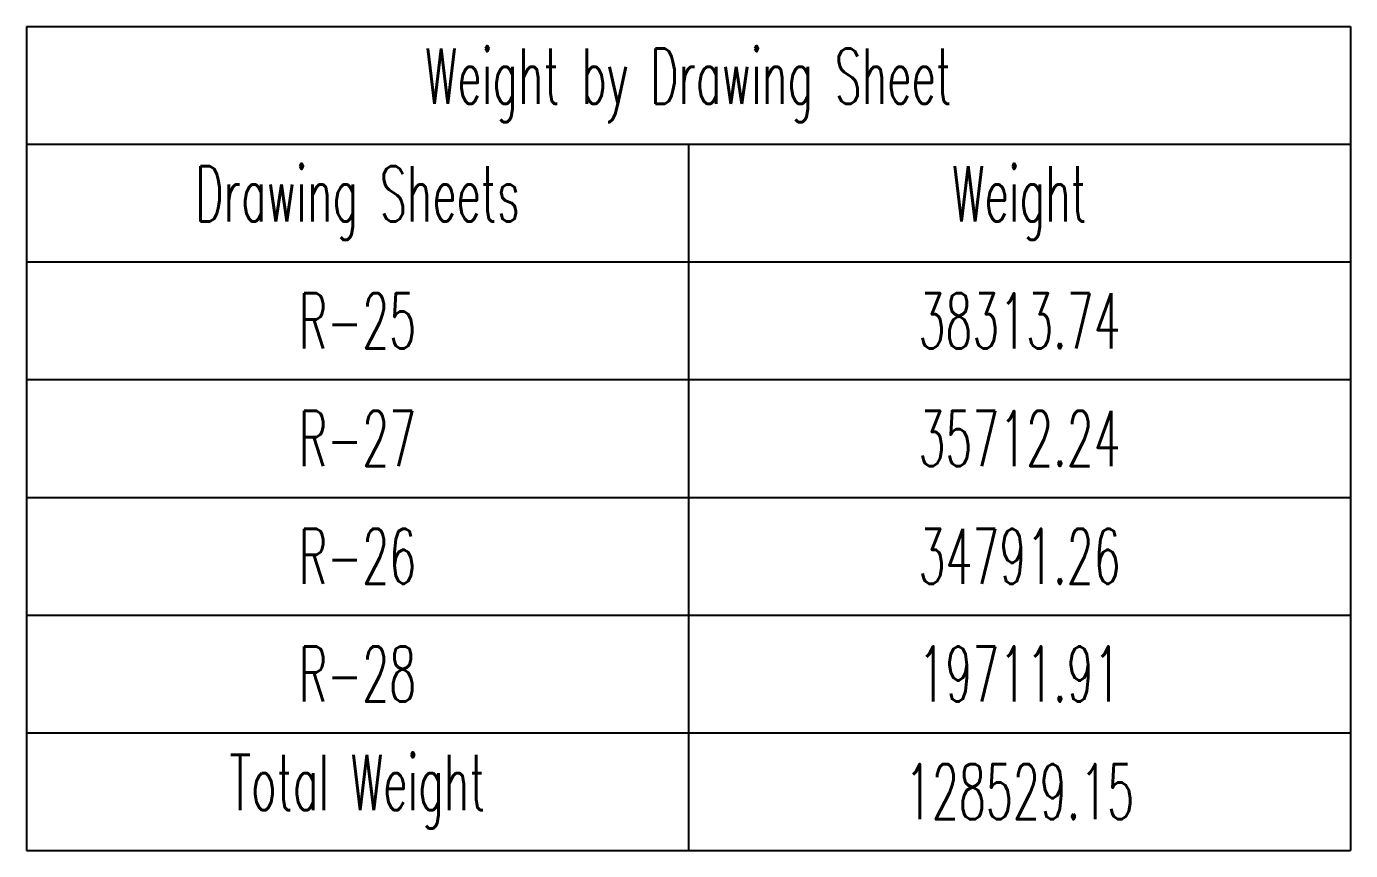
# Model space of a CAD drawing. Header units: inches. Extents: x -3675 to 38568, y -2433 to 4174.
# Drawn here: x 32929.1 to 33065.2, y 674.5 to 759.2 of the extents above; entities that cross this region are included whole.
import ezdxf

# ---------------------------------------------------------------- set-up
doc = ezdxf.new("R2010")
doc.units = ezdxf.units.IN
doc.header["$MEASUREMENT"] = 0
doc.layers.get('0').update_dxf_attribs({"linetype": 'CONTINUOUS'})
doc.layers.add('BARLIST', color=7, linetype='CONTINUOUS')
doc.styles.add('ROMANS', font='romans.shx', dxfattribs={"width": 0.57})

# ---------------------------------------------------------------- blocks, each defined once
blk = doc.blocks.new('*T1895')
at = {"layer": 'BARLIST', "color": 0, "linetype": 'ByBlock', "lineweight": -2, "transparency": 16777216}
for p, q in [((0, 0), (136.06, 0)), ((0, 0), (0, -84.66)), ((136.06, 0), (136.06, -84.66)), ((0, -12.09), (136.06, -12.09)), ((68.03, -12.09), (68.03, -84.66)), ((0, -24.19), (136.06, -24.19)), ((0, -36.28), (136.06, -36.28)), ((0, -48.38), (136.06, -48.38)), ((0, -60.47), (136.06, -60.47)), ((0, -72.57), (136.06, -72.57)), ((0, -84.66), (136.06, -84.66))]:
    blk.add_line(p, q, dxfattribs=at)
at = {"layer": 'BARLIST', "color": 0, "transparency": 16777216, "attachment_point": 5, "style": 'ROMANS'}
for s, insert, char_height, width in [('Weight by Drawing Sheet', (68.03, -6.05), 5.6693, 131.5276), ('Drawing Sheets', (34.02, -18.14), 5.6693, 63.4961), ('Weight ', (102.05, -18.14), 5.669, 63.4961), ('R-25', (34.02, -30.24), 5.669, 63.4961), ('38313.74', (102.05, -30.24), 5.669, 63.4961), ('R-27', (34.02, -42.33), 5.669, 63.4961), ('35712.24', (102.05, -42.33), 5.669, 63.4961), ('R-26', (34.02, -54.43), 5.669, 63.4961), ('34791.26', (102.05, -54.43), 5.669, 63.4961), ('R-28', (34.02, -66.52), 5.669, 63.4961), ('19711.91', (102.05, -66.52), 5.669, 63.4961), ('Total Weight', (34.02, -78.61), 5.6693, 63.4961), ('128529.15', (102.05, -78.61), 5.669, 63.4961)]:
    blk.add_mtext(s, dxfattribs=dict(at, insert=insert, char_height=char_height, width=width))

msp = doc.modelspace()

# ---------------------------------------------------------------- block references
msp.add_blockref('*T1895', (32929.14594, 759.17052))

doc.saveas('drawing.dxf')
